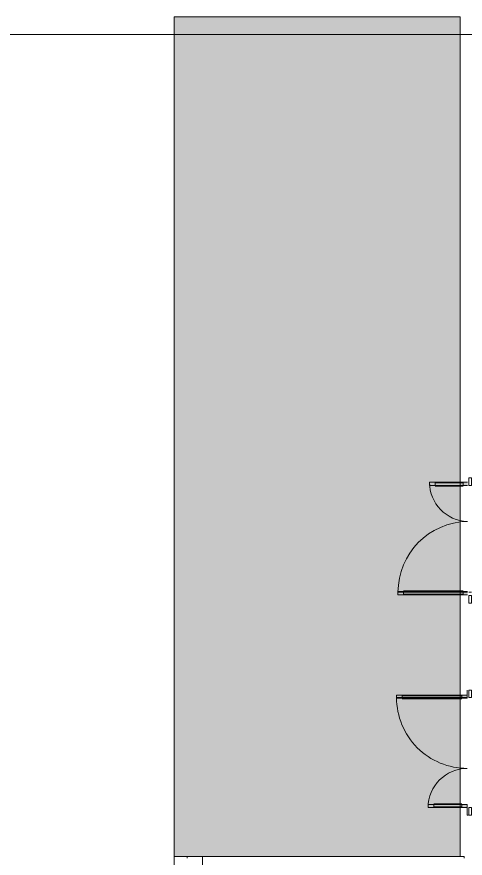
# Model space of a CAD drawing. Header units: millimetres. Extents: x 35881 to 234190, y -8553 to 29063.
# Drawn here: x 104665 to 111000, y 15358 to 27252 of the extents above; entities that cross this region are included whole.
import ezdxf

# ---------------------------------------------------------------- set-up
doc = ezdxf.new("R2010")
doc.units = ezdxf.units.MM
for name, color, linetype, lineweight in [('A-DETL-1', 7, 'Continuous', 5), ('A-WALL-3', 7, 'Continuous', 5), ('Оси', 7, 'Continuous', 9)]:
    doc.layers.add(name, color=color, linetype=linetype, lineweight=lineweight)
doc.layers.add('A-DETL-GENF-2', color=7, linetype='Continuous', lineweight=9, true_color=0xc0c0c0, transparency=0.4)
for name, color, linetype, lineweight, true_color in [('A-DETL-GENF-3', 7, 'Continuous', 5, 0xaaaaaa), ('A-DETL-GENF-4', 7, 'Continuous', 5, 0xe2e2e2), ('A-DOOR-4', 7, 'Continuous', 5, 0xaaaaaa)]:
    doc.layers.add(name, color=color, linetype=linetype, lineweight=lineweight, true_color=true_color)

# ---------------------------------------------------------------- blocks, each defined once
blk = doc.blocks.new('Дверь_Витражная_СКБ_2Ст - ВН-1_ ДВН_ДАО_Главный вход_1800 в свету 3-31912953-1_10_2_птичка')
at = {"layer": 'A-DETL-GENF-4'}
for points in [[(-777, -17), (-822, -17), (-822, -554), (-777, -554), (-777, -25)], [(768, -25), (768, -17), (723, -17), (723, -1000), (768, -1000), (768, -35)]]:
    blk.add_hatch(color=256, dxfattribs=at).paths.add_polyline_path(points)
at = {"layer": 'A-DETL-GENF-3'}
for p, q in [((732, 40), (732, 0)), ((732, 40), (732, 0)), ((-822, -554), (-822, -17)), ((-822, -17), (-822, -554)), ((-822, -80), (-777, -80)), ((-812, -474), (-812, -80)), ((-777, -554), (-777, -17)), ((-777, -554), (-777, -17)), ((-768, -474), (-768, -80)), ((714, -920), (714, -80)), ((723, -1000), (723, -17)), ((723, -17), (723, -1000)), ((768, -80), (723, -80)), ((758, -920), (758, -80)), ((768, -1000), (768, -17)), ((768, -1000), (768, -17)), ((-822, -474), (-777, -474)), ((-822, -554), (-777, -554)), ((-822, -554), (-777, -554)), ((768, -920), (723, -920)), ((768, -1000), (723, -1000)), ((723, -1000), (768, -1000))]:
    blk.add_line(p, q, dxfattribs=at)
at = {"layer": 'A-DOOR-4'}
for p, q in [((-885, 40), (-777, 40)), ((-885, 0), (-885, 40)), ((-777, 40), (-777, 0)), ((777, 40), (885, 40)), ((777, 0), (777, 40)), ((885, 40), (885, 0)), ((-777, 0), (-885, 0)), ((-822, -554), (-822, -17)), ((732, -1000), (732, -17)), ((885, 0), (777, 0))]:
    blk.add_line(p, q, dxfattribs=at)
for centre, radius, start, end in [((-822, 0), 554, 270, 358.1958), ((732, 0), 1000, 180.9852, 270)]:
    blk.add_arc(centre, radius, start, end, dxfattribs=at)
blk = doc.blocks.new('Дверь_Витражная_СКБ_2Ст - ВН-1_ ДВН_ДАО_Главный вход_1800 в свету 4-31912968-1_10_2_птичка')
at = {"layer": 'A-DETL-GENF-4'}
h = blk.add_hatch(color=256, dxfattribs=at)
h.paths.add_polyline_path([(875, -10), (885, 0), (875, 0)])
h.paths.add_polyline_path([(885, -10), (875, -10), (875, -17), (885, -17)])
for points in [[(-768, -1020), (-768, -20), (-813, -25), (-813, -1020)], [(777, -574), (777, -20), (732, -25), (732, -574)]]:
    blk.add_hatch(color=256, dxfattribs=at).paths.add_polyline_path(points)
at = {"layer": 'A-DETL-GENF-3'}
for p, q in [((-777, -20), (-885, -20)), ((-885, -20), (-777, -20)), ((-768, -20), (-813, -20)), ((-813, -1020), (-813, -20)), ((-768, -20), (-813, -20)), ((-813, -20), (-813, -1020)), ((-813, -100), (-768, -100)), ((-803, -940), (-803, -100)), ((-768, -1020), (-768, -20)), ((-768, -1020), (-768, -20)), ((-759, -940), (-759, -100)), ((723, -494), (723, -100)), ((732, -20), (777, -20)), ((732, -574), (732, -20)), ((732, -20), (732, -574)), ((777, -20), (732, -20)), ((777, -100), (732, -100)), ((767, -494), (767, -100)), ((777, -574), (777, -20)), ((777, -574), (777, -20)), ((777, -20), (885, -20)), ((777, -20), (885, -20)), ((885, -20), (885, -10)), ((885, -20), (885, -10)), ((777, -494), (732, -494)), ((777, -574), (732, -574)), ((732, -574), (777, -574)), ((-813, -940), (-768, -940)), ((-813, -1020), (-768, -1020)), ((-813, -1020), (-768, -1020))]:
    blk.add_line(p, q, dxfattribs=at)
at = {"layer": 'A-DOOR-4'}
for p, q in [((-885, 40), (-777, 40)), ((-885, 0), (-885, 40)), ((-777, 40), (-777, 0)), ((777, 40), (885, 40)), ((777, 0), (777, 40)), ((885, 40), (885, 0)), ((-777, 0), (-885, 0)), ((-777, -1020), (-777, -20)), ((885, 0), (777, 0)), ((777, -574), (777, -20))]:
    blk.add_line(p, q, dxfattribs=at)
for centre, radius, start, end in [((-777, -20), 1000, 270, 0), ((777, -20), 554, 180, 270)]:
    blk.add_arc(centre, radius, start, end, dxfattribs=at)

msp = doc.modelspace()

# ---------------------------------------------------------------- hatches: boundary and pattern name
at = {"layer": 'A-DETL-GENF-2'}
msp.add_hatch(color=256, dxfattribs=at).paths.add_polyline_path([(106889.7, 15380), (110928.8, 15380), (110928.8, 16073.1), (110476.8, 16073.1), (110476.8, 16118.1), (110928.8, 16118.1), (110928.8, 17618.1), (110030.8, 17618.1), (110030.8, 17663.1), (110928.8, 17663.1), (110928.8, 19082.1), (110050.8, 19082.1), (110050.8, 19127.1), (110928.8, 19127.1), (110928.8, 20627.1), (110496.8, 20627.1), (110496.8, 20672.1), (110928.8, 20672.1), (110928.8, 27252), (106889.7, 27252), (106889.7, 15593.2)])

# ---------------------------------------------------------------- linework, layer by layer
at = {"layer": 'A-DETL-1'}
for p, q in [((110928.8, 27252), (106889.7, 27252)), ((106889.7, 27252), (106889.7, 15380)), ((110928.8, 15380), (110928.8, 27252)), ((106889.7, 15380), (110928.8, 15380))]:
    msp.add_line(p, q, dxfattribs=at)
at = {"layer": 'A-WALL-3'}
for p, q in [((106889.7, 7205), (106889.7, 15380)), ((106889.7, 15380), (110984.7, 15380)), ((107069.7, 15380), (107069.7, 15358)), ((110984.7, 15357.7), (110984.7, 15380))]:
    msp.add_line(p, q, dxfattribs=at)
at = {"layer": 'Оси'}
for p, q in [((103950.9, 27000), (116450.9, 27000)), ((107289.7, 5439), (107289.7, 15380))]:
    msp.add_line(p, q, dxfattribs=at)

# ---------------------------------------------------------------- block references
at = {"layer": 'A-DOOR-4', "rotation": 269.9999999999999}
for name, p in [('Дверь_Витражная_СКБ_2Ст - ВН-1_ ДВН_ДАО_Главный вход_1800 в свету 3-31912953-1_10_2_птичка', (111050.8, 19850.1)), ('Дверь_Витражная_СКБ_2Ст - ВН-1_ ДВН_ДАО_Главный вход_1800 в свету 4-31912968-1_10_2_птичка', (111050.8, 16850.1))]:
    msp.add_blockref(name, p, dxfattribs=at)

doc.saveas('drawing.dxf')
